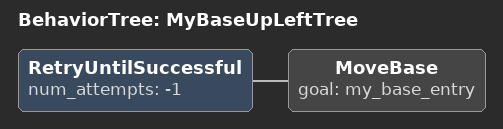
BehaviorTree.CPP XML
<root BTCPP_format="4">

  <BehaviorTree ID="MyBaseUpLeftTree">
    <RetryUntilSuccessful num_attempts="-1">
      <MoveBase goal="my_base_entry"/>
    </RetryUntilSuccessful>
  </BehaviorTree>

</root>
